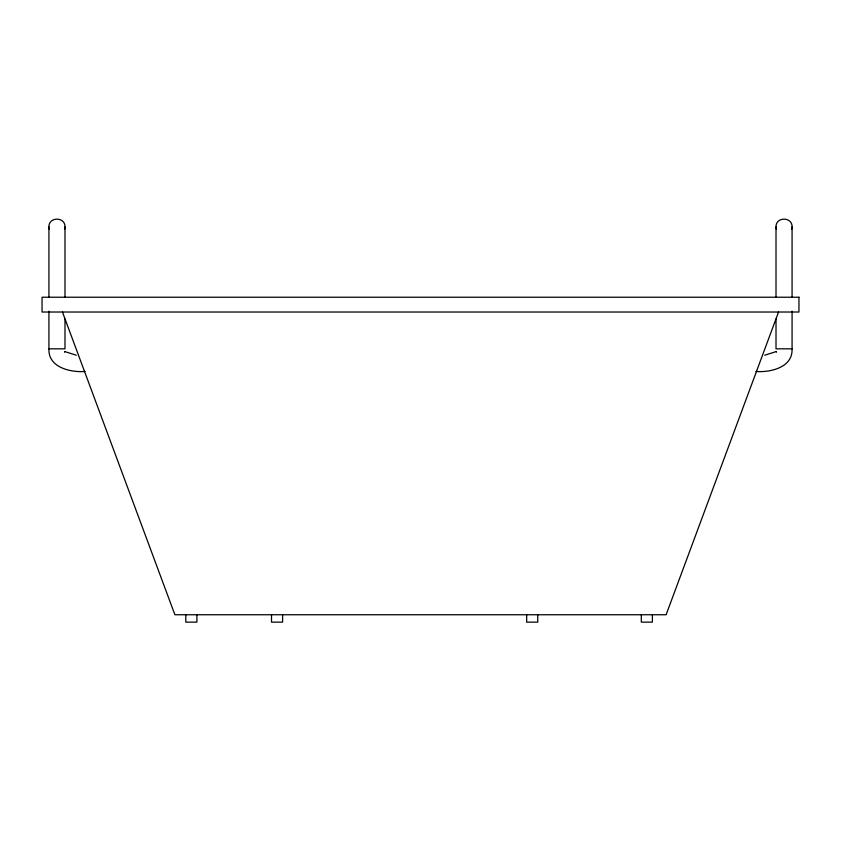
<?xml version="1.0" encoding="UTF-8"?>
<svg xmlns="http://www.w3.org/2000/svg" width="841" height="841" viewBox="0 0 841 841"><rect width="100%" height="100%" fill="white"/><g stroke="black" fill="none" stroke-linecap="round" stroke-linejoin="round"><path stroke-width="1.26" d="M85.12 371.459C71.674 372.605 49.335 368.032 48.925 350.487L48.925 311.138M48.925 296.841L48.925 226.965C48.494 216.558 65.43 216.558 64.988 226.965L64.988 296.841M64.715 229.067L64.988 226.965M776.012 296.841L776.012 226.965C775.57 216.558 792.506 216.558 792.075 226.965L792.075 296.841M791.802 229.067L792.075 226.965M778.556 312L666.114 614.75L174.886 614.75L62.444 312M774.834 352.022L764.721 355.196M48.925 348.826L64.988 348.826L64.988 318.939M792.075 348.826L776.012 348.826L776.012 318.939M76.279 355.196L66.166 352.022M776.012 226.965L776.285 229.067M48.925 226.965L49.198 229.067M755.88 371.459C769.326 372.605 791.665 368.032 792.075 350.487L792.075 311.138M652.395 614.75L652.395 622.14L641.305 622.14L641.305 614.75M537.756 614.75L537.756 622.14L526.666 622.14L526.666 614.75M282.597 614.75L282.597 622.14L271.506 622.14L271.506 614.75M196.91 614.75L196.91 622.14L185.819 622.14L185.819 614.75M775.854 351.57L776.443 352.116L775.865 351.559M65.135 351.559L64.568 352.127L65.146 351.57M798.95 297.23L42.05 297.23L42.05 312.022L798.95 312.022L798.95 297.23"/></g></svg>
